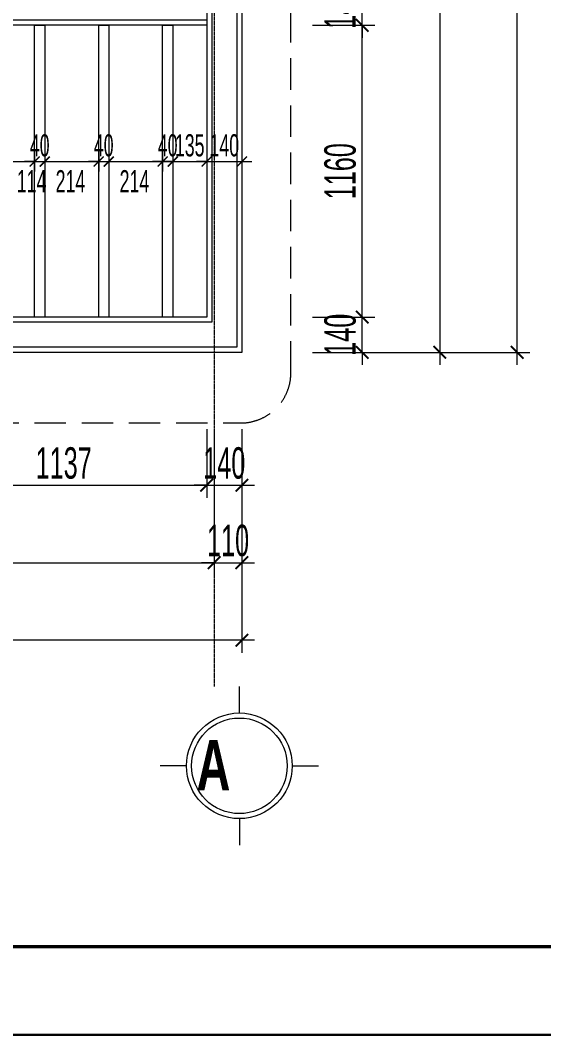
# Model space of a CAD drawing. Header units: millimetres. Extents: x 1336014 to 2939047, y -333549 to -60566.
# Drawn here: x 1401147 to 1403228, y -185821 to -181788 of the extents above; entities that cross this region are included whole.
import ezdxf

# ---------------------------------------------------------------- set-up
doc = ezdxf.new("R2010")
doc.units = ezdxf.units.MM
doc.header["$MEASUREMENT"] = 0
doc.linetypes.add('$1$HIDDEN', pattern=[0.375, 0.25, -0.125])
doc.linetypes.add('CENTER2', pattern=[1.125, 0.75, -0.125, 0.125, -0.125])
for name, color, linetype, lineweight in [('05.Text', 253, 'Continuous', 18), ('08.Dim', 156, 'Continuous', 15), ('10.truc', 250, 'CENTER2', 20), ('11.Khung bo', 32, 'Continuous', 50), ('12.Khung', 36, 'Continuous', 25), ('kichthuoc', 1, 'Continuous', 9)]:
    doc.layers.add(name, color=color, linetype=linetype, lineweight=lineweight)
doc.layers.add('NHO', color=8, linetype='Continuous')
doc.layers.add('Tpl_Bound', color=1, linetype='Continuous', plot=False)
doc.styles.add('AVANTHB', font='')
doc.styles.add('TT5_Text Dim', font='hoatbif.shx', dxfattribs={"width": 0.6})
doc.styles.get('AVANTHB').set_extended_font_data('.VnAvantH', bold=True)
doc.dimstyles.new('TT5_Dim 1-40', dxfattribs={"dimscale": 40, "dimtxt": 2.2, "dimasz": 1, "dimexe": 1, "dimexo": 0.5, "dimgap": 0.5, "dimtad": 1, "dimdec": 0, "dimzin": 0, "dimdsep": 46, "dimtxsty": 'TT5_Text Dim', "dimblk": 'ARCHTICK', "dimcen": 0, "dimdle": 1, "dimclrd": 256, "dimclre": 256, "dimclrt": 1, "dimadec": 0, "dimazin": 0, "dimtfac": 0.015, "dimtdec": 0, "dimtix": 1, "dimtmove": 2, "dimatfit": 3, "dimldrblk": 'DOT', "dimfxl": 1, "dimtolj": 1, "dimtzin": 0, "dimlwd": -1, "dimlwe": -1, "dimarcsym": 1})
doc.dimstyles.new('TT5_Dim 1-50', dxfattribs={"dimscale": 50, "dimtxt": 2.5, "dimasz": 1, "dimexe": 1, "dimexo": 0.5, "dimgap": 0.5, "dimtad": 1, "dimdec": 0, "dimzin": 0, "dimdsep": 46, "dimtxsty": 'TT5_Text Dim', "dimblk": 'ARCHTICK', "dimcen": 0, "dimdle": 1, "dimclrd": 256, "dimclre": 256, "dimclrt": 1, "dimadec": 0, "dimazin": 0, "dimtfac": 0.015, "dimtdec": 0, "dimtix": 1, "dimtmove": 2, "dimatfit": 3, "dimldrblk": 'DOT', "dimfxl": 1, "dimtolj": 1, "dimtzin": 0, "dimlwd": -1, "dimlwe": -1, "dimarcsym": 1})

# ---------------------------------------------------------------- blocks, each defined once
blk = doc.blocks.new('100')
at = {"layer": '11.Khung bo', "const_width": 26.7}
blk.add_lwpolyline([(1860913, -945239.8), (1860913, -916940.1), (1896062.6, -916940.1), (1896062.6, -945239.8)], close=True, dxfattribs=at)
blk.add_lwpolyline([(1860913, -945239.8), (1860913, -916940.1), (1896062.6, -916940.1), (1896062.6, -945239.8)], close=True, dxfattribs=at)
blk.add_lwpolyline([(1860913, -945239.8), (1860913, -916940.1), (1896062.6, -916940.1), (1896062.6, -945239.8)], close=True, dxfattribs=at)
at = {"layer": '12.Khung'}
blk.add_lwpolyline([(1901579.2, -945939.8), (1901579.2, -916240.1), (1859579.6, -916240.1), (1859579.6, -945939.8)], close=True, dxfattribs=at)
blk.add_lwpolyline([(1901579.2, -945939.8), (1901579.2, -916240.1), (1859579.6, -916240.1), (1859579.6, -945939.8)], close=True, dxfattribs=at)
blk.add_lwpolyline([(1901579.2, -945939.8), (1901579.2, -916240.1), (1859579.6, -916240.1), (1859579.6, -945939.8)], close=True, dxfattribs=at)
blk = doc.blocks.new('_ARCHTICK')
at = {"const_width": 0.15}
blk.add_lwpolyline([(-0.5, -0.5), (0.5, 0.5)], dxfattribs=at)
blk = doc.blocks.new('*D2324')
at = {"layer": '08.Dim', "transparency": 16777216}
for p, q in [((1400751.6, -183414.2), (1400751.6, -183686.5)), ((1401888.3, -183414.2), (1401888.3, -183686.5)), ((1400701.6, -183636.5), (1401938.3, -183636.5))]:
    blk.add_line(p, q, dxfattribs=at)
at = {"layer": 'Defpoints', "color": 0, "transparency": 16777216}
for p in [(1400751.6, -183389.2), (1401888.3, -183389.2), (1401888.3, -183636.5)]:
    blk.add_point(p, dxfattribs=at)
at = {"layer": '08.Dim', "transparency": 16777216, "xscale": 50, "yscale": 50, "zscale": 50, "rotation": 180}
blk.add_blockref('_ARCHTICK', (1400751.6, -183636.5), dxfattribs=at)
at = {"layer": '08.Dim', "transparency": 16777216, "xscale": 50, "yscale": 50, "zscale": 50}
blk.add_blockref('_ARCHTICK', (1401888.3, -183636.5), dxfattribs=at)
at = {"layer": '08.Dim', "color": 1, "transparency": 16777216, "insert": (1401320, -183549), "char_height": 125, "attachment_point": 5, "style": 'TT5_Text Dim'}
blk.add_mtext('\\A1;1137', dxfattribs=at)
blk = doc.blocks.new('_DOT')
blk.add_line((-0.5, 0), (-1, 0))
at = {"const_width": 0.5}
blk.add_lwpolyline([(-0.25, 0, 1), (0.25, 0, 1)], format="xyb", close=True, dxfattribs=at)
blk = doc.blocks.new('DOT')
at = {"layer": 'NHO', "color": 0, "linetype": 'ByBlock'}
blk.add_line((-0.5, 0), (-1, 0), dxfattribs=at)
at = {"layer": 'NHO', "color": 0, "linetype": 'ByBlock', "const_width": 0.5}
blk.add_lwpolyline([(-0.25, 0, 1), (0.25, 0, 1)], format="xyb", close=True, dxfattribs=at)
blk = doc.blocks.new('*D2325')
at = {"layer": '08.Dim', "transparency": 16777216}
for p, q in [((1401888.3, -183414.2), (1401888.3, -183686.5)), ((1402028.3, -183414.2), (1402028.3, -183686.5)), ((1401888.3, -183636.5), (1401838.3, -183636.5)), ((1401888.3, -183636.5), (1402028.3, -183636.5)), ((1402028.3, -183636.5), (1402078.3, -183636.5))]:
    blk.add_line(p, q, dxfattribs=at)
at = {"layer": 'Defpoints', "color": 0, "transparency": 16777216}
for p in [(1401888.3, -183389.2), (1402028.3, -183389.2), (1402028.3, -183636.5)]:
    blk.add_point(p, dxfattribs=at)
at = {"layer": '08.Dim', "transparency": 16777216, "xscale": 50, "yscale": 50, "zscale": 50}
blk.add_blockref('_ARCHTICK', (1401888.3, -183636.5), dxfattribs=at)
at = {"layer": '08.Dim', "transparency": 16777216, "xscale": 50, "yscale": 50, "zscale": 50, "rotation": 180}
blk.add_blockref('_ARCHTICK', (1402028.3, -183636.5), dxfattribs=at)
at = {"layer": '08.Dim', "color": 1, "transparency": 16777216, "insert": (1401958.3, -183549), "char_height": 125, "attachment_point": 5, "style": 'TT5_Text Dim'}
blk.add_mtext('\\A1;140', dxfattribs=at)
blk = doc.blocks.new('*D2335')
at = {"layer": '08.Dim', "transparency": 16777216}
for p, q in [((1402506.6, -182968.4), (1402506.6, -182918.4)), ((1402309.1, -182968.4), (1402556.6, -182968.4)), ((1402506.6, -183108.4), (1402506.6, -182968.4)), ((1402309.1, -183108.4), (1402556.6, -183108.4)), ((1402506.6, -183108.4), (1402506.6, -183158.4))]:
    blk.add_line(p, q, dxfattribs=at)
at = {"layer": 'Defpoints', "color": 0, "transparency": 16777216}
for p in [(1402284.1, -182968.4), (1402506.6, -182968.4), (1402284.1, -183108.4)]:
    blk.add_point(p, dxfattribs=at)
at = {"layer": '08.Dim', "transparency": 16777216, "xscale": 50, "yscale": 50, "zscale": 50}
for p, rotation in [((1402506.6, -182968.4), 270), ((1402506.6, -183108.4), 90)]:
    blk.add_blockref('_ARCHTICK', p, dxfattribs=dict(at, rotation=rotation))
at = {"layer": '08.Dim', "color": 1, "transparency": 16777216, "insert": (1402419.1, -183038.4), "char_height": 125, "attachment_point": 5, "rotation": 90, "style": 'TT5_Text Dim'}
blk.add_mtext('\\A1;140', dxfattribs=at)
blk = doc.blocks.new('*D2336')
at = {"layer": '08.Dim', "transparency": 16777216}
for p, q in [((1402506.6, -183018.4), (1402506.6, -181758.4)), ((1402309.1, -181808.4), (1402556.6, -181808.4)), ((1402309.1, -182968.4), (1402556.6, -182968.4))]:
    blk.add_line(p, q, dxfattribs=at)
at = {"layer": 'Defpoints', "color": 0, "transparency": 16777216}
for p in [(1402284.1, -181808.4), (1402506.6, -181808.4), (1402284.1, -182968.4)]:
    blk.add_point(p, dxfattribs=at)
at = {"layer": '08.Dim', "transparency": 16777216, "xscale": 50, "yscale": 50, "zscale": 50}
for p, rotation in [((1402506.6, -181808.4), 90), ((1402506.6, -182968.4), 270)]:
    blk.add_blockref('_ARCHTICK', p, dxfattribs=dict(at, rotation=rotation))
at = {"layer": '08.Dim', "color": 1, "transparency": 16777216, "insert": (1402419.1, -182388.4), "char_height": 125, "attachment_point": 5, "rotation": 90, "style": 'TT5_Text Dim'}
blk.add_mtext('\\A1;1160', dxfattribs=at)
blk = doc.blocks.new('*D2337')
at = {"layer": '08.Dim', "transparency": 16777216}
for p, q in [((1402506.6, -181668.4), (1402506.6, -181618.4)), ((1402309.1, -181668.4), (1402556.6, -181668.4)), ((1402506.6, -181808.4), (1402506.6, -181668.4)), ((1402309.1, -181808.4), (1402556.6, -181808.4)), ((1402506.6, -181808.4), (1402506.6, -181858.4))]:
    blk.add_line(p, q, dxfattribs=at)
at = {"layer": 'Defpoints', "color": 0, "transparency": 16777216}
for p in [(1402284.1, -181668.4), (1402506.6, -181668.4), (1402284.1, -181808.4)]:
    blk.add_point(p, dxfattribs=at)
at = {"layer": '08.Dim', "transparency": 16777216, "xscale": 50, "yscale": 50, "zscale": 50}
for p, rotation in [((1402506.6, -181668.4), 270), ((1402506.6, -181808.4), 90)]:
    blk.add_blockref('_ARCHTICK', p, dxfattribs=dict(at, rotation=rotation))
at = {"layer": '08.Dim', "color": 1, "transparency": 16777216, "insert": (1402419.1, -181738.4), "char_height": 125, "attachment_point": 5, "rotation": 90, "style": 'TT5_Text Dim'}
blk.add_mtext('\\A1;140', dxfattribs=at)
blk = doc.blocks.new('*D2339')
at = {"layer": '08.Dim', "transparency": 16777216}
for p, q in [((1402814.6, -177879.9), (1402814.6, -183158.4)), ((1402309.1, -177929.9), (1402864.6, -177929.9)), ((1402309.1, -183108.4), (1402864.6, -183108.4))]:
    blk.add_line(p, q, dxfattribs=at)
at = {"layer": 'Defpoints', "color": 0, "transparency": 16777216}
for p in [(1402284.1, -177929.9), (1402284.1, -183108.4), (1402814.6, -183108.4)]:
    blk.add_point(p, dxfattribs=at)
at = {"layer": '08.Dim', "transparency": 16777216, "xscale": 50, "yscale": 50, "zscale": 50}
for p, rotation in [((1402814.6, -177929.9), 90), ((1402814.6, -183108.4), 270)]:
    blk.add_blockref('_ARCHTICK', p, dxfattribs=dict(at, rotation=rotation))
at = {"layer": '08.Dim', "color": 1, "transparency": 16777216, "insert": (1402727.1, -180519.1), "char_height": 125, "attachment_point": 5, "rotation": 90, "style": 'TT5_Text Dim'}
blk.add_mtext('\\A1;5179', dxfattribs=at)
blk = doc.blocks.new('*D2340')
at = {"layer": '08.Dim', "transparency": 16777216}
for p, q in [((1403122.6, -183158.4), (1403122.6, -177878.9)), ((1402381.6, -177928.9), (1403172.6, -177928.9)), ((1402309.1, -183108.4), (1403172.6, -183108.4))]:
    blk.add_line(p, q, dxfattribs=at)
at = {"layer": 'Defpoints', "color": 0, "transparency": 16777216}
for p in [(1402356.6, -177928.9), (1403122.6, -177928.9), (1402284.1, -183108.4)]:
    blk.add_point(p, dxfattribs=at)
at = {"layer": '08.Dim', "transparency": 16777216, "xscale": 50, "yscale": 50, "zscale": 50}
for p, rotation in [((1403122.6, -177928.9), 90), ((1403122.6, -183108.4), 270)]:
    blk.add_blockref('_ARCHTICK', p, dxfattribs=dict(at, rotation=rotation))
at = {"layer": '08.Dim', "color": 1, "transparency": 16777216, "insert": (1403035.1, -180518.6), "char_height": 125, "attachment_point": 5, "rotation": 90, "style": 'TT5_Text Dim'}
blk.add_mtext('\\A1;5180', dxfattribs=at)
blk = doc.blocks.new('*D2342')
at = {"layer": '08.Dim', "transparency": 16777216}
for p, q in [((1398138.3, -183414.2), (1398138.3, -183994.5)), ((1401918.3, -183414.2), (1401918.3, -183994.5)), ((1398088.3, -183944.5), (1401968.3, -183944.5))]:
    blk.add_line(p, q, dxfattribs=at)
at = {"layer": 'Defpoints', "color": 0, "transparency": 16777216}
for p in [(1398138.3, -183389.2), (1401918.3, -183389.2), (1401918.3, -183944.5)]:
    blk.add_point(p, dxfattribs=at)
at = {"layer": '08.Dim', "transparency": 16777216, "xscale": 50, "yscale": 50, "zscale": 50, "rotation": 180}
blk.add_blockref('_ARCHTICK', (1398138.3, -183944.5), dxfattribs=at)
at = {"layer": '08.Dim', "transparency": 16777216, "xscale": 50, "yscale": 50, "zscale": 50}
blk.add_blockref('_ARCHTICK', (1401918.3, -183944.5), dxfattribs=at)
at = {"layer": '08.Dim', "color": 1, "transparency": 16777216, "insert": (1400028.3, -183857), "char_height": 125, "attachment_point": 5, "style": 'TT5_Text Dim'}
blk.add_mtext('\\A1;3780', dxfattribs=at)
blk = doc.blocks.new('*D2343')
at = {"layer": '08.Dim', "transparency": 16777216}
for p, q in [((1401918.3, -183414.2), (1401918.3, -183994.5)), ((1402028.3, -183414.2), (1402028.3, -183994.5)), ((1401918.3, -183944.5), (1401868.3, -183944.5)), ((1401918.3, -183944.5), (1402028.3, -183944.5)), ((1402028.3, -183944.5), (1402078.3, -183944.5))]:
    blk.add_line(p, q, dxfattribs=at)
at = {"layer": 'Defpoints', "color": 0, "transparency": 16777216}
for p in [(1401918.3, -183389.2), (1402028.3, -183389.2), (1402028.3, -183944.5)]:
    blk.add_point(p, dxfattribs=at)
at = {"layer": '08.Dim', "transparency": 16777216, "xscale": 50, "yscale": 50, "zscale": 50}
blk.add_blockref('_ARCHTICK', (1401918.3, -183944.5), dxfattribs=at)
at = {"layer": '08.Dim', "transparency": 16777216, "xscale": 50, "yscale": 50, "zscale": 50, "rotation": 180}
blk.add_blockref('_ARCHTICK', (1402028.3, -183944.5), dxfattribs=at)
at = {"layer": '08.Dim', "color": 1, "transparency": 16777216, "insert": (1401973.3, -183857), "char_height": 125, "attachment_point": 5, "style": 'TT5_Text Dim'}
blk.add_mtext('\\A1;110', dxfattribs=at)
blk = doc.blocks.new('*D2344')
at = {"layer": '08.Dim', "transparency": 16777216}
for p, q in [((1398028.3, -183414.2), (1398028.3, -184302.5)), ((1402028.3, -183414.2), (1402028.3, -184302.5)), ((1402078.3, -184252.5), (1397978.3, -184252.5))]:
    blk.add_line(p, q, dxfattribs=at)
at = {"layer": 'Defpoints', "color": 0, "transparency": 16777216}
for p in [(1398028.3, -183389.2), (1402028.3, -183389.2), (1398028.3, -184252.5)]:
    blk.add_point(p, dxfattribs=at)
at = {"layer": '08.Dim', "transparency": 16777216, "xscale": 50, "yscale": 50, "zscale": 50, "rotation": 180}
blk.add_blockref('_ARCHTICK', (1398028.3, -184252.5), dxfattribs=at)
at = {"layer": '08.Dim', "transparency": 16777216, "xscale": 50, "yscale": 50, "zscale": 50}
blk.add_blockref('_ARCHTICK', (1402028.3, -184252.5), dxfattribs=at)
at = {"layer": '08.Dim', "color": 1, "transparency": 16777216, "insert": (1400028.3, -184165), "char_height": 125, "attachment_point": 5, "style": 'TT5_Text Dim'}
blk.add_mtext('\\A1;4000', dxfattribs=at)
blk = doc.blocks.new('*D2364')
at = {"layer": '08.Dim', "transparency": 16777216}
for p, q in [((1401888.3, -182246.2), (1401888.3, -182390)), ((1402028.3, -182246.2), (1402028.3, -182390)), ((1401888.3, -182350), (1401848.3, -182350)), ((1401888.3, -182350), (1402028.3, -182350)), ((1402028.3, -182350), (1402068.3, -182350))]:
    blk.add_line(p, q, dxfattribs=at)
at = {"layer": 'Defpoints', "color": 0, "transparency": 16777216}
for p in [(1401888.3, -182226.2), (1402028.3, -182226.2), (1402028.3, -182350)]:
    blk.add_point(p, dxfattribs=at)
at = {"layer": '08.Dim', "transparency": 16777216, "xscale": 40, "yscale": 40, "zscale": 40}
blk.add_blockref('_ARCHTICK', (1401888.3, -182350), dxfattribs=at)
at = {"layer": '08.Dim', "transparency": 16777216, "xscale": 40, "yscale": 40, "zscale": 40, "rotation": 180}
blk.add_blockref('_ARCHTICK', (1402028.3, -182350), dxfattribs=at)
at = {"layer": '08.Dim', "color": 1, "transparency": 16777216, "insert": (1401958.3, -182286), "char_height": 88, "attachment_point": 5, "style": 'TT5_Text Dim'}
blk.add_mtext('\\A1;140', dxfattribs=at)
blk = doc.blocks.new('*D2311')
at = {"layer": '08.Dim', "transparency": 16777216}
for p, q in [((1401090.3, -182306.7), (1401090.3, -182390)), ((1401204.6, -182306.7), (1401204.6, -182390)), ((1401050.3, -182350), (1401244.6, -182350))]:
    blk.add_line(p, q, dxfattribs=at)
at = {"layer": 'Defpoints', "color": 0, "transparency": 16777216}
for p in [(1401090.3, -182286.7), (1401204.6, -182286.7), (1401204.6, -182350)]:
    blk.add_point(p, dxfattribs=at)
at = {"layer": '08.Dim', "transparency": 16777216, "xscale": 40, "yscale": 40, "zscale": 40, "rotation": 180}
blk.add_blockref('_ARCHTICK', (1401090.3, -182350), dxfattribs=at)
at = {"layer": '08.Dim', "transparency": 16777216, "xscale": 40, "yscale": 40, "zscale": 40}
blk.add_blockref('_ARCHTICK', (1401204.6, -182350), dxfattribs=at)
at = {"layer": '08.Dim', "color": 1, "transparency": 16777216, "insert": (1401192.5, -182428.1), "char_height": 88, "attachment_point": 5, "style": 'TT5_Text Dim'}
blk.add_mtext('\\A1;114', dxfattribs=at)
blk = doc.blocks.new('*D2312')
at = {"layer": '08.Dim', "transparency": 16777216}
for p, q in [((1401204.6, -182306.7), (1401204.6, -182390)), ((1401244.6, -182306.7), (1401244.6, -182390)), ((1401204.6, -182350), (1401164.6, -182350)), ((1401204.6, -182350), (1401244.6, -182350)), ((1401244.6, -182350), (1401284.6, -182350))]:
    blk.add_line(p, q, dxfattribs=at)
at = {"layer": 'Defpoints', "color": 0, "transparency": 16777216}
for p in [(1401204.6, -182286.7), (1401244.6, -182286.7), (1401244.6, -182350)]:
    blk.add_point(p, dxfattribs=at)
at = {"layer": '08.Dim', "transparency": 16777216, "xscale": 40, "yscale": 40, "zscale": 40}
blk.add_blockref('_ARCHTICK', (1401204.6, -182350), dxfattribs=at)
at = {"layer": '08.Dim', "transparency": 16777216, "xscale": 40, "yscale": 40, "zscale": 40, "rotation": 180}
blk.add_blockref('_ARCHTICK', (1401244.6, -182350), dxfattribs=at)
at = {"layer": '08.Dim', "color": 1, "transparency": 16777216, "insert": (1401224.6, -182286), "char_height": 88, "attachment_point": 5, "style": 'TT5_Text Dim'}
blk.add_mtext('\\A1;40', dxfattribs=at)
blk = doc.blocks.new('*D2313')
at = {"layer": '08.Dim', "transparency": 16777216}
for p, q in [((1401244.6, -182306.7), (1401244.6, -182390)), ((1401459, -182306.7), (1401459, -182390)), ((1401204.6, -182350), (1401499, -182350))]:
    blk.add_line(p, q, dxfattribs=at)
at = {"layer": 'Defpoints', "color": 0, "transparency": 16777216}
for p in [(1401244.6, -182286.7), (1401459, -182286.7), (1401459, -182350)]:
    blk.add_point(p, dxfattribs=at)
at = {"layer": '08.Dim', "transparency": 16777216, "xscale": 40, "yscale": 40, "zscale": 40, "rotation": 180}
blk.add_blockref('_ARCHTICK', (1401244.6, -182350), dxfattribs=at)
at = {"layer": '08.Dim', "transparency": 16777216, "xscale": 40, "yscale": 40, "zscale": 40}
blk.add_blockref('_ARCHTICK', (1401459, -182350), dxfattribs=at)
at = {"layer": '08.Dim', "color": 1, "transparency": 16777216, "insert": (1401346.8, -182428.1), "char_height": 88, "attachment_point": 5, "style": 'TT5_Text Dim'}
blk.add_mtext('\\A1;214', dxfattribs=at)
blk = doc.blocks.new('*D2314')
at = {"layer": '08.Dim', "transparency": 16777216}
for p, q in [((1401459, -182306.7), (1401459, -182390)), ((1401499, -182306.7), (1401499, -182390)), ((1401459, -182350), (1401419, -182350)), ((1401459, -182350), (1401499, -182350)), ((1401499, -182350), (1401539, -182350))]:
    blk.add_line(p, q, dxfattribs=at)
at = {"layer": 'Defpoints', "color": 0, "transparency": 16777216}
for p in [(1401459, -182286.7), (1401499, -182286.7), (1401499, -182350)]:
    blk.add_point(p, dxfattribs=at)
at = {"layer": '08.Dim', "transparency": 16777216, "xscale": 40, "yscale": 40, "zscale": 40}
blk.add_blockref('_ARCHTICK', (1401459, -182350), dxfattribs=at)
at = {"layer": '08.Dim', "transparency": 16777216, "xscale": 40, "yscale": 40, "zscale": 40, "rotation": 180}
blk.add_blockref('_ARCHTICK', (1401499, -182350), dxfattribs=at)
at = {"layer": '08.Dim', "color": 1, "transparency": 16777216, "insert": (1401479, -182286), "char_height": 88, "attachment_point": 5, "style": 'TT5_Text Dim'}
blk.add_mtext('\\A1;40', dxfattribs=at)
blk = doc.blocks.new('*D2315')
at = {"layer": '08.Dim', "transparency": 16777216}
for p, q in [((1401499, -182306.7), (1401499, -182390)), ((1401713.3, -182306.7), (1401713.3, -182390)), ((1401459, -182350), (1401753.3, -182350))]:
    blk.add_line(p, q, dxfattribs=at)
at = {"layer": 'Defpoints', "color": 0, "transparency": 16777216}
for p in [(1401499, -182286.7), (1401713.3, -182286.7), (1401713.3, -182350)]:
    blk.add_point(p, dxfattribs=at)
at = {"layer": '08.Dim', "transparency": 16777216, "xscale": 40, "yscale": 40, "zscale": 40, "rotation": 180}
blk.add_blockref('_ARCHTICK', (1401499, -182350), dxfattribs=at)
at = {"layer": '08.Dim', "transparency": 16777216, "xscale": 40, "yscale": 40, "zscale": 40}
blk.add_blockref('_ARCHTICK', (1401713.3, -182350), dxfattribs=at)
at = {"layer": '08.Dim', "color": 1, "transparency": 16777216, "insert": (1401601.1, -182428.1), "char_height": 88, "attachment_point": 5, "style": 'TT5_Text Dim'}
blk.add_mtext('\\A1;214', dxfattribs=at)
blk = doc.blocks.new('*D2316')
at = {"layer": '08.Dim', "transparency": 16777216}
for p, q in [((1401713.3, -182306.7), (1401713.3, -182390)), ((1401753.3, -182306.7), (1401753.3, -182390)), ((1401713.3, -182350), (1401673.3, -182350)), ((1401713.3, -182350), (1401753.3, -182350)), ((1401753.3, -182350), (1401793.3, -182350))]:
    blk.add_line(p, q, dxfattribs=at)
at = {"layer": 'Defpoints', "color": 0, "transparency": 16777216}
for p in [(1401713.3, -182286.7), (1401753.3, -182286.7), (1401753.3, -182350)]:
    blk.add_point(p, dxfattribs=at)
at = {"layer": '08.Dim', "transparency": 16777216, "xscale": 40, "yscale": 40, "zscale": 40}
blk.add_blockref('_ARCHTICK', (1401713.3, -182350), dxfattribs=at)
at = {"layer": '08.Dim', "transparency": 16777216, "xscale": 40, "yscale": 40, "zscale": 40, "rotation": 180}
blk.add_blockref('_ARCHTICK', (1401753.3, -182350), dxfattribs=at)
at = {"layer": '08.Dim', "color": 1, "transparency": 16777216, "insert": (1401733.3, -182286), "char_height": 88, "attachment_point": 5, "style": 'TT5_Text Dim'}
blk.add_mtext('\\A1;40', dxfattribs=at)
blk = doc.blocks.new('*D2371')
at = {"layer": '08.Dim', "transparency": 16777216}
for p, q in [((1401753.3, -182297.4), (1401753.3, -182390)), ((1401888.3, -182297.4), (1401888.3, -182390)), ((1401753.3, -182350), (1401713.3, -182350)), ((1401753.3, -182350), (1401888.3, -182350)), ((1401888.3, -182350), (1401928.3, -182350))]:
    blk.add_line(p, q, dxfattribs=at)
at = {"layer": 'Defpoints', "color": 0, "transparency": 16777216}
for p in [(1401753.3, -182277.4), (1401888.3, -182277.4), (1401888.3, -182350)]:
    blk.add_point(p, dxfattribs=at)
at = {"layer": '08.Dim', "transparency": 16777216, "xscale": 40, "yscale": 40, "zscale": 40}
blk.add_blockref('_ARCHTICK', (1401753.3, -182350), dxfattribs=at)
at = {"layer": '08.Dim', "transparency": 16777216, "xscale": 40, "yscale": 40, "zscale": 40, "rotation": 180}
blk.add_blockref('_ARCHTICK', (1401888.3, -182350), dxfattribs=at)
at = {"layer": '08.Dim', "color": 1, "transparency": 16777216, "insert": (1401820.8, -182286), "char_height": 88, "attachment_point": 5, "style": 'TT5_Text Dim'}
blk.add_mtext('\\A1;135', dxfattribs=at)
blk = doc.blocks.new('DANHTRUC')
for p, q in [((980383.4, -947346.6), (980383.4, -947136.6)), ((979963.4, -947766.6), (979753.4, -947766.6)), ((980803.4, -947766.6), (981013.4, -947766.6)), ((980383.4, -948186.6), (980383.4, -948396.6))]:
    blk.add_line(p, q)
for radius in [420, 380]:
    blk.add_circle((980383.4, -947766.6), radius)

msp = doc.modelspace()

# ---------------------------------------------------------------- linework, layer by layer
at = {"layer": '05.Text', "color": 6, "linetype": '$1$HIDDEN', "ltscale": 500}
msp.add_lwpolyline([(1398016.5, -183389.2), (1402023.1, -183389.2, 0.414214), (1402223.1, -183189.2), (1402223.1, -176809.4, 0.414214), (1402023.1, -176609.4), (1398016.5, -176609.4, 0.414214), (1397816.5, -176809.4), (1397816.5, -183189.2, 0.414214)], format="xyb", close=True, dxfattribs=at)
at = {"layer": '10.truc'}
msp.add_line((1401918.3, -175098.3), (1401918.3, -184437), dxfattribs=at)
at = {"layer": 'kichthuoc'}
for p, q in [((1401888.3, -181788.4), (1398168.3, -181788.4)), ((1401888.3, -181808.4), (1398168.3, -181808.4))]:
    msp.add_line(p, q, dxfattribs=at)
for points in [[(1402028.3, -177929.9), (1402028.3, -183108.4), (1398028.3, -183108.4), (1398028.3, -177929.9)], [(1402008.3, -177929.9), (1402008.3, -183088.4), (1398048.3, -183088.4), (1398048.3, -177929.9)], [(1401908.3, -178029.9), (1401908.3, -182988.4), (1398148.3, -182988.4), (1398148.3, -178029.9)], [(1401888.3, -178049.9), (1401888.3, -182968.4), (1398168.3, -182968.4), (1398168.3, -178049.9)], [(1401244.6, -181808.4), (1401244.6, -182968.4), (1401204.6, -182968.4), (1401204.6, -181808.4)], [(1401499, -181808.4), (1401499, -182968.4), (1401459, -182968.4), (1401459, -181808.4)], [(1401753.3, -181808.4), (1401753.3, -182968.4), (1401713.3, -182968.4), (1401713.3, -181808.4)]]:
    msp.add_lwpolyline(points, close=True, dxfattribs=at)
at = {"layer": 'Tpl_Bound', "color": 1}
msp.add_lwpolyline([(1394265.8, -185820.9), (1394265.8, -170971), (1415265.6, -170971), (1415265.6, -185820.9)], close=True, dxfattribs=at)

# ---------------------------------------------------------------- block references
at = {"layer": '05.Text', "xscale": 0.5, "yscale": 0.5, "zscale": 0.5}
for name, p in [('100', (464476, 287149)), ('DANHTRUC', (911826.6, 289131.3))]:
    msp.add_blockref(name, p, dxfattribs=at)

# ---------------------------------------------------------------- texts
at = {"layer": '05.Text', "style": 'AVANTHB', "width": 0.7}
msp.add_text('A', height=200, dxfattribs=at).set_placement((1401847.5, -184849.7))

# ---------------------------------------------------------------- dimensions: what is measured, and where the dimension line sits
at = {"layer": '08.Dim'}
for base, p1, p2, picture, middle in [((1403122.5691, -177928.8637), (1402284.0949, -183108.3824), (1402356.5691, -177928.8637), '*D2340', (1403035.0691, -180518.6231)), ((1402814.5691, -183108.3824), (1402284.0949, -177929.8637), (1402284.0949, -183108.3824), '*D2339', (1402727.0691, -180519.1231)), ((1402506.6, -181668.4), (1402284.1, -181808.4), (1402284.1, -181668.4), '*D2337', (1402419.1, -181738.4)), ((1402506.6, -181808.4), (1402284.1, -182968.4), (1402284.1, -181808.4), '*D2336', (1402419.1, -182388.4)), ((1402506.6, -182968.4), (1402284.1, -183108.4), (1402284.1, -182968.4), '*D2335', (1402419.1, -183038.4))]:
    dim = msp.add_linear_dim(base=base, p1=p1, p2=p2, angle=90, dimstyle='TT5_Dim 1-50', override={"dimldrblk": 'DOT'}, dxfattribs=at)
    dim.commit()
    dim.dimension.update_dxf_attribs({"geometry": picture, "text_midpoint": middle})
for base, p1, p2, picture, middle in [((1401244.6, -182350), (1401204.6, -182286.7), (1401244.6, -182286.7), '*D2312', (1401224.6, -182286)), ((1401499, -182350), (1401459, -182286.7), (1401499, -182286.7), '*D2314', (1401479, -182286)), ((1401753.3, -182350), (1401713.3, -182286.7), (1401753.3, -182286.7), '*D2316', (1401733.3, -182286)), ((1401888.3, -182350), (1401753.3, -182277.4), (1401888.3, -182277.4), '*D2371', (1401820.8, -182286)), ((1402028.3, -182350), (1401888.3, -182226.2), (1402028.3, -182226.2), '*D2364', (1401958.3, -182286))]:
    dim = msp.add_linear_dim(base=base, p1=p1, p2=p2, dimstyle='TT5_Dim 1-40', dxfattribs=at)
    dim.commit()
    dim.dimension.update_dxf_attribs({"geometry": picture, "text_midpoint": middle})
for base, p1, p2, picture, middle in [((1401204.6, -182350), (1401090.3, -182286.7), (1401204.6, -182286.7), '*D2311', (1401192.5, -182428.1)), ((1401459, -182350), (1401244.6, -182286.7), (1401459, -182286.7), '*D2313', (1401346.8, -182428.1)), ((1401713.3, -182350), (1401499, -182286.7), (1401713.3, -182286.7), '*D2315', (1401601.1, -182428.1))]:
    dim = msp.add_linear_dim(base=base, p1=p1, p2=p2, dimstyle='TT5_Dim 1-40', dxfattribs=at)
    dim.commit()
    dim.dimension.update_dxf_attribs({"geometry": picture, "text_midpoint": middle, "dimtype": 160})
for base, p1, p2, picture, middle in [((1398028.3, -184252.5), (1402028.3, -183389.2), (1398028.3, -183389.2), '*D2344', (1400028.3, -184165)), ((1401918.3, -183944.5), (1398138.3, -183389.2), (1401918.3, -183389.2), '*D2342', (1400028.3, -183857)), ((1401888.3, -183636.5), (1400751.6, -183389.2), (1401888.3, -183389.2), '*D2324', (1401320, -183549)), ((1402028.3, -183636.5), (1401888.3, -183389.2), (1402028.3, -183389.2), '*D2325', (1401958.3, -183549)), ((1402028.3, -183944.5), (1401918.3, -183389.2), (1402028.3, -183389.2), '*D2343', (1401973.3, -183857))]:
    dim = msp.add_linear_dim(base=base, p1=p1, p2=p2, dimstyle='TT5_Dim 1-50', override={"dimldrblk": 'DOT'}, dxfattribs=at)
    dim.commit()
    dim.dimension.update_dxf_attribs({"geometry": picture, "text_midpoint": middle})

doc.saveas('drawing.dxf')
